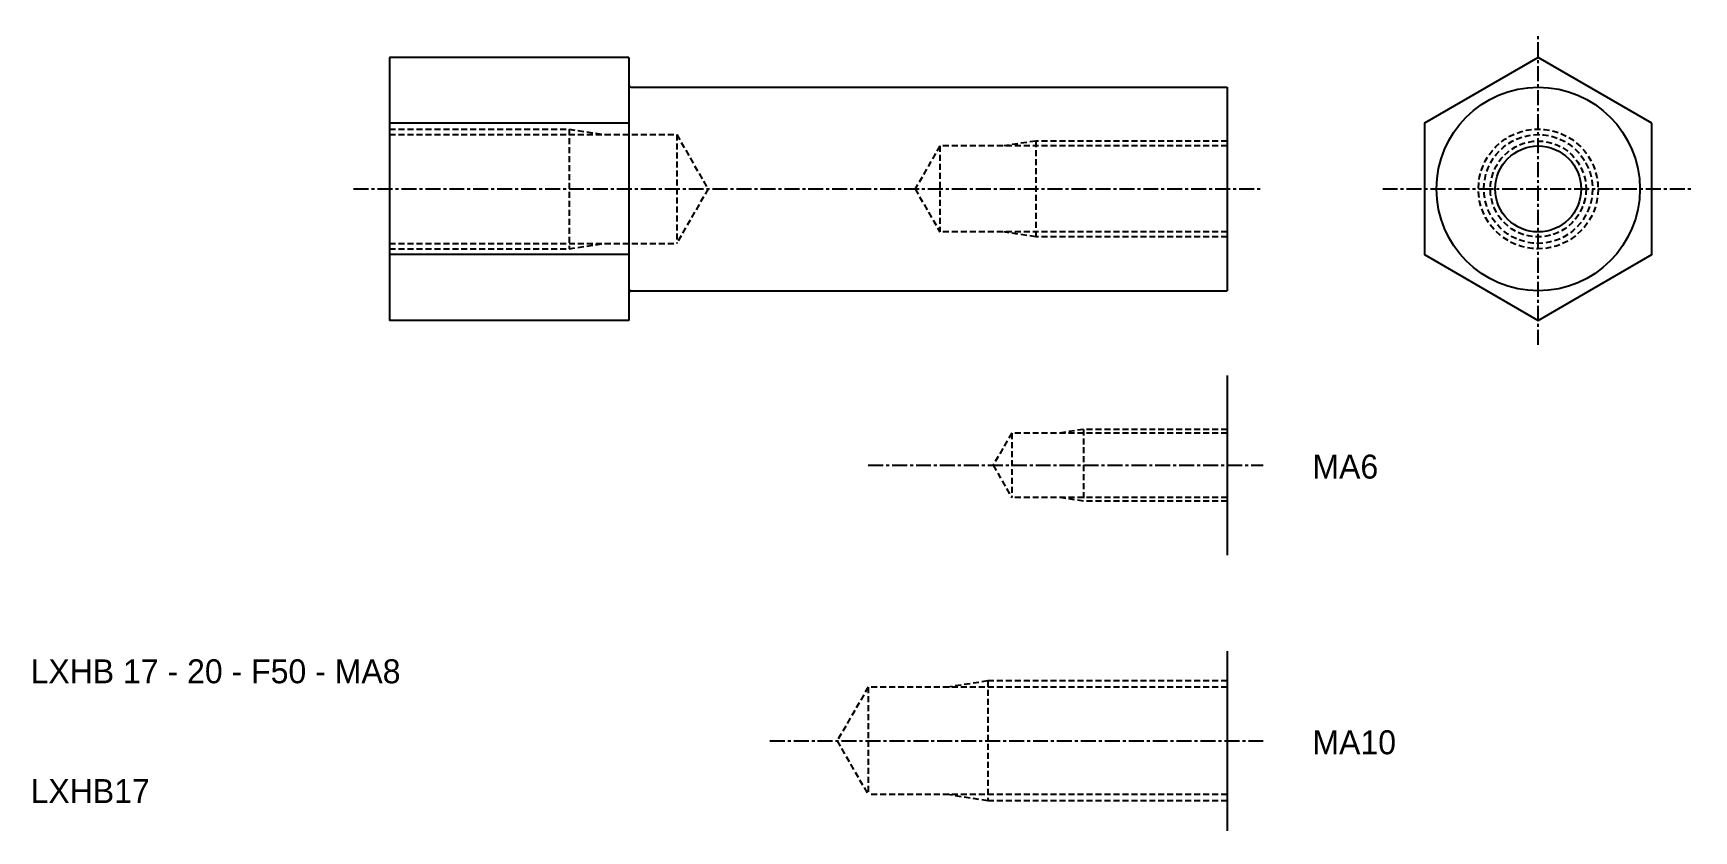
# Model space of a CAD drawing. Extents: x 92 to 231, y -1 to 66.
import ezdxf

# ---------------------------------------------------------------- set-up
doc = ezdxf.new("R2010")
doc.units = 0
doc.linetypes.add('CENTER', pattern=[2, 1.25, -0.25, 0.25, -0.25])
doc.linetypes.add('DASHED', pattern=[0.75, 0.5, -0.25])
doc.layers.get('0').update_dxf_attribs({"linetype": 'CONTINUOUS'})
doc.layers.add('CENTER', color=1, linetype='CENTER')

msp = doc.modelspace()

# ---------------------------------------------------------------- linework, layer by layer
at = {"color": 7, "linetype": 'CONTINUOUS'}
for p, q in [((121.79, 63.55), (121.79, 41.61)), ((141.79, 63.55), (121.79, 63.55)), ((141.79, 63.55), (141.79, 57.12)), ((141.79, 61.28), (141.79, 43.88)), ((141.99, 61.08), (191.79, 61.08)), ((191.79, 61.08), (191.79, 44.08)), ((141.79, 58.07), (121.79, 58.07)), ((141.79, 47.1), (121.79, 47.1)), ((141.79, 43.88), (141.79, 41.61)), ((141.99, 44.08), (191.79, 44.08)), ((141.79, 41.61), (121.79, 41.61)), ((191.79, 37.01), (191.79, 22.01)), ((191.79, 14), (191.79, -1))]:
    msp.add_line(p, q, dxfattribs=at)
at = {"color": 3, "linetype": 'DASHED'}
for p, q in [((121.79, 57.58), (136.79, 57.58)), ((121.79, 57.12), (145.79, 57.12)), ((136.79, 57.58), (136.79, 47.58)), ((136.79, 57.58), (139.79, 57.12)), ((145.79, 57.12), (145.79, 48.04)), ((145.79, 57.12), (148.41, 52.58)), ((167.79, 56.18), (165.72, 52.58)), ((191.79, 56.18), (167.79, 56.18)), ((167.79, 56.18), (167.79, 48.99)), ((175.79, 56.58), (173.12, 56.18)), ((191.79, 56.58), (175.79, 56.58)), ((175.79, 56.58), (175.79, 48.58)), ((148.41, 52.58), (145.79, 48.04)), ((165.72, 52.58), (167.79, 48.99)), ((191.79, 48.99), (167.79, 48.99)), ((175.79, 48.58), (173.12, 48.99)), ((191.79, 48.58), (175.79, 48.58)), ((121.79, 48.04), (145.79, 48.04)), ((121.79, 47.58), (136.79, 47.58)), ((136.79, 47.58), (139.79, 48.04)), ((173.79, 32.2), (172.24, 29.51)), ((173.79, 32.2), (173.79, 26.82)), ((191.79, 32.2), (173.79, 32.2)), ((179.79, 32.51), (177.79, 32.2)), ((179.79, 32.51), (179.79, 26.51)), ((191.79, 32.51), (179.79, 32.51)), ((172.24, 29.51), (173.79, 26.82)), ((191.79, 26.82), (173.79, 26.82)), ((179.79, 26.51), (177.79, 26.82)), ((191.79, 26.51), (179.79, 26.51)), ((171.79, 11.5), (168.46, 10.99)), ((191.79, 11.5), (171.79, 11.5)), ((171.79, 11.5), (171.79, 1.5)), ((161.79, 10.99), (159.2, 6.5)), ((191.79, 10.99), (161.79, 10.99)), ((161.79, 10.99), (161.79, 2.01)), ((159.2, 6.5), (161.79, 2.01)), ((191.79, 2.01), (161.79, 2.01)), ((171.79, 1.5), (168.46, 2.01)), ((191.79, 1.5), (171.79, 1.5))]:
    msp.add_line(p, q, dxfattribs=at)
at = {"color": 7, "linetype": 'CONTINUOUS'}
msp.add_lwpolyline([(227.29, 58.07), (217.79, 63.55), (208.29, 58.07), (208.29, 47.1), (217.79, 41.61), (227.29, 47.1)], close=True, dxfattribs=at)
for radius in [8.5, 3.59]:
    msp.add_circle((217.79, 52.58), radius, dxfattribs=at)
at = {"color": 3, "linetype": 'DASHED'}
for radius in [5, 4.54, 4]:
    msp.add_circle((217.79, 52.58), radius, dxfattribs=at)
at = {"color": 7, "linetype": 'CONTINUOUS'}
for centre, start, end in [((141.99, 61.28), 180, 270), ((141.99, 43.88), 90, 180)]:
    msp.add_arc(centre, 0.2, start, end, dxfattribs=at)
at = {"layer": 'CENTER', "color": 1, "linetype": 'CENTER'}
for p, q in [((217.79, 39.58), (217.79, 65.58)), ((118.79, 52.58), (194.79, 52.58)), ((204.79, 52.58), (230.79, 52.58)), ((161.79, 29.51), (194.79, 29.51)), ((153.57, 6.5), (194.79, 6.5))]:
    msp.add_line(p, q, dxfattribs=at)

# ---------------------------------------------------------------- texts
at = {"color": 7, "linetype": 'CONTINUOUS'}
for s, p in [('MA6', (198.92, 28.4)), ('LXHB 17 - 20 - F50 - MA8', (91.79, 11.31)), ('MA10', (198.92, 5.38)), ('LXHB17', (91.79, 1.31))]:
    msp.add_text(s, height=2, dxfattribs=at).set_placement(p)

doc.saveas('drawing.dxf')
